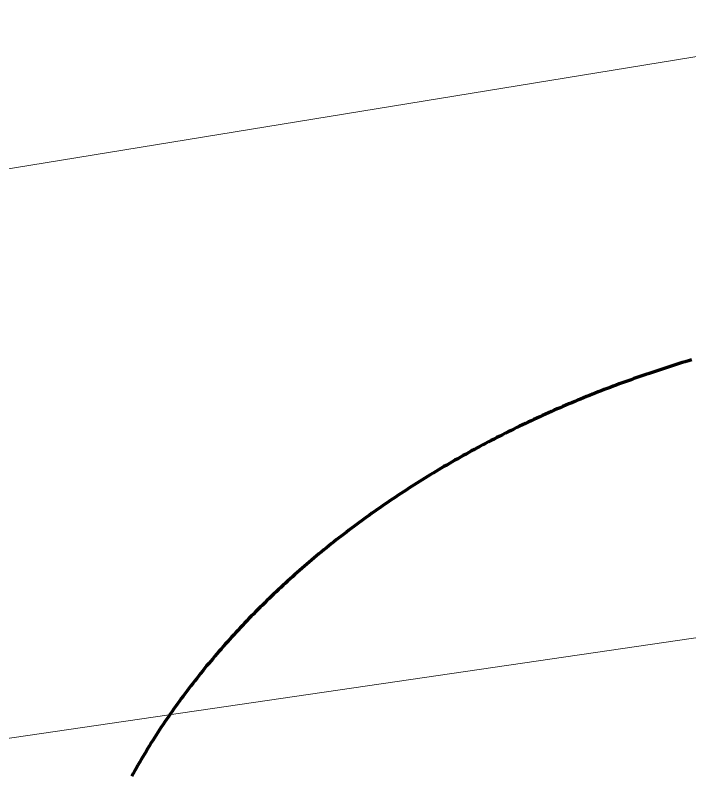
# Model space of a CAD drawing. Header units: millimetres. Extents: x 0 to 841, y 0 to 594.
# Drawn here: x 272.83 to 299.03, y 426.49 to 456 of the extents above; entities that cross this region are included whole.
import ezdxf

# ---------------------------------------------------------------- set-up
doc = ezdxf.new("R2010")
doc.units = ezdxf.units.MM
doc.layers.add('01-VISIBLE', color=7, linetype='CONTINUOUS', lineweight=70)
doc.layers.add('08-FINA', color=5, linetype='CONTINUOUS', lineweight=18)

msp = doc.modelspace()

# ---------------------------------------------------------------- linework, layer by layer
at = {"layer": '01-VISIBLE'}
msp.add_lwpolyline([(299.093, 442.605), (298.974, 442.569), (298.856, 442.534), (298.738, 442.498), (298.62, 442.461), (298.502, 442.425), (298.385, 442.387), (298.267, 442.35), (298.149, 442.313), (298.032, 442.275), (297.915, 442.236), (297.797, 442.198), (297.68, 442.159), (297.563, 442.12), (297.446, 442.08), (297.329, 442.04), (297.212, 442), (297.096, 441.96), (296.979, 441.919), (296.863, 441.878), (296.747, 441.836), (296.63, 441.795), (296.514, 441.753), (296.398, 441.71), (296.282, 441.668), (296.167, 441.625), (296.051, 441.581), (295.936, 441.538), (295.82, 441.494), (295.705, 441.45), (295.59, 441.405), (295.475, 441.36), (295.36, 441.315), (295.245, 441.269), (295.131, 441.223), (295.016, 441.177), (294.902, 441.131), (294.787, 441.084), (294.673, 441.037), (294.559, 440.989), (294.446, 440.942), (294.332, 440.894), (294.218, 440.845), (294.105, 440.797), (293.992, 440.747), (293.878, 440.698), (293.765, 440.648), (293.653, 440.598), (293.54, 440.548), (293.427, 440.497), (293.315, 440.446), (293.202, 440.395), (293.09, 440.344), (292.978, 440.292), (292.866, 440.239), (292.755, 440.187), (292.643, 440.134), (292.532, 440.081), (292.421, 440.027), (292.31, 439.973), (292.199, 439.919), (292.088, 439.864), (291.977, 439.809), (291.867, 439.754), (291.757, 439.699), (291.647, 439.643), (291.537, 439.587), (291.427, 439.53), (291.317, 439.473), (291.208, 439.416), (291.099, 439.359), (290.989, 439.301), (290.881, 439.243), (290.772, 439.184), (290.663, 439.125), (290.555, 439.066), (290.447, 439.007), (290.339, 438.947), (290.231, 438.887), (290.123, 438.827), (290.016, 438.766), (289.908, 438.705), (289.801, 438.643), (289.695, 438.581), (289.588, 438.519), (289.481, 438.457), (289.375, 438.394), (289.269, 438.331), (289.163, 438.268), (289.057, 438.204), (288.952, 438.14), (288.846, 438.075), (288.741, 438.011), (288.636, 437.946), (288.532, 437.88), (288.427, 437.814), (288.323, 437.748), (288.219, 437.682), (288.115, 437.615), (288.011, 437.548), (287.908, 437.481), (287.805, 437.413), (287.702, 437.345), (287.599, 437.276), (287.496, 437.208), (287.394, 437.139), (287.292, 437.069), (287.19, 436.999), (287.089, 436.929), (286.987, 436.859), (286.886, 436.788), (286.785, 436.717), (286.684, 436.646), (286.584, 436.574), (286.484, 436.502), (286.384, 436.429), (286.284, 436.356), (286.185, 436.283), (286.085, 436.21), (285.986, 436.136), (285.888, 436.062), (285.789, 435.987), (285.691, 435.913), (285.593, 435.837), (285.495, 435.762), (285.398, 435.686), (285.301, 435.61), (285.204, 435.533), (285.107, 435.457), (285.011, 435.379), (284.915, 435.302), (284.819, 435.224), (284.723, 435.146), (284.628, 435.067), (284.533, 434.988), (284.439, 434.909), (284.344, 434.83), (284.25, 434.75), (284.156, 434.67), (284.063, 434.589), (283.969, 434.508), (283.876, 434.427), (283.784, 434.345), (283.691, 434.263), (283.599, 434.181), (283.507, 434.099), (283.416, 434.016), (283.325, 433.932), (283.234, 433.849), (283.143, 433.765), (283.053, 433.681), (282.963, 433.596), (282.874, 433.511), (282.784, 433.426), (282.695, 433.34), (282.607, 433.254), (282.519, 433.168), (282.431, 433.081), (282.343, 432.994), (282.256, 432.907), (282.169, 432.82), (282.082, 432.732), (281.996, 432.643), (281.91, 432.555), (281.824, 432.466), (281.739, 432.376), (281.654, 432.287), (281.569, 432.197), (281.485, 432.107), (281.401, 432.016), (281.318, 431.925), (281.235, 431.834), (281.152, 431.742), (281.07, 431.65), (280.988, 431.558), (280.906, 431.465), (280.825, 431.372), (280.744, 431.279), (280.663, 431.186), (280.583, 431.092), (280.503, 430.997), (280.424, 430.903), (280.345, 430.808), (280.266, 430.713), (280.188, 430.617), (280.111, 430.521), (280.033, 430.425), (279.956, 430.329), (279.88, 430.232), (279.803, 430.135), (279.728, 430.037), (279.652, 429.939), (279.577, 429.841), (279.503, 429.743), (279.429, 429.644), (279.355, 429.545), (279.282, 429.446), (279.209, 429.346), (279.137, 429.246), (279.065, 429.146), (278.993, 429.045), (278.922, 428.944), (278.851, 428.843), (278.781, 428.741), (278.711, 428.639), (278.642, 428.537), (278.573, 428.435), (278.505, 428.332), (278.437, 428.229), (278.369, 428.126), (278.302, 428.022), (278.236, 427.918), (278.17, 427.814), (278.104, 427.709), (278.039, 427.604), (277.974, 427.499), (277.91, 427.394), (277.846, 427.288), (277.783, 427.182), (277.721, 427.075), (277.658, 426.969), (277.597, 426.862), (277.535, 426.755), (277.475, 426.647), (277.414, 426.539), (277.355, 426.431)], dxfattribs=at)
at = {"layer": '08-FINA'}
for p, q in [((51.441, 413.946), (309.17, 455.996)), ((51.453, 395.564), (316.793, 434.371))]:
    msp.add_line(p, q, dxfattribs=at)

doc.saveas('drawing.dxf')
